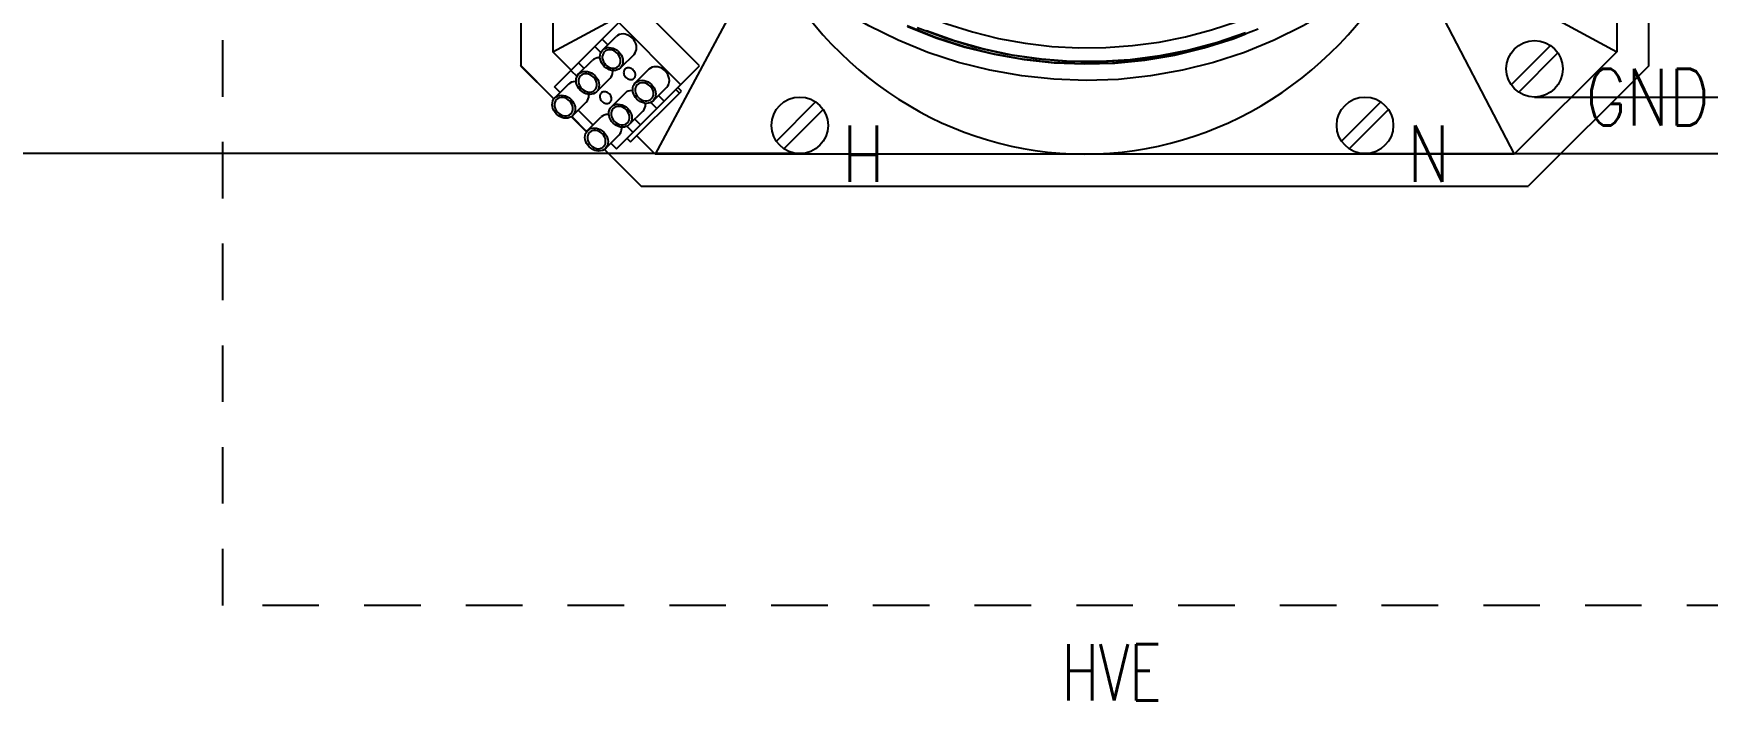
# Model space of a CAD drawing. Header units: inches. Extents: x 0 to 34.2, y 0 to 22.
# Drawn here: x 5.993 to 9.695, y 11.062 to 12.537 of the extents above; entities that cross this region are included whole.
import ezdxf
from ezdxf.enums import TextEntityAlignment as Align

# ---------------------------------------------------------------- set-up
doc = ezdxf.new("R2010")
doc.units = ezdxf.units.IN
doc.header["$MEASUREMENT"] = 0
doc.linetypes.add('HIDDEN2', pattern=[0.1875, 0.125, -0.0625])
for name, color, linetype in [('GRN_14AWG', 3, 'Continuous'), ('LOC', 8, 'Continuous'), ('LOCBOX', 3, 'HIDDEN2'), ('RED_16AWG', 1, 'Continuous'), ('SYMS', 7, 'Continuous'), ('TERMS', 3, 'Continuous'), ('WHT_16AWG', 7, 'Continuous')]:
    doc.layers.add(name, color=color, linetype=linetype)
doc.styles.add('WD', font='romans.shx', dxfattribs={"height": 0.185})

# ---------------------------------------------------------------- blocks, each defined once
blk = doc.blocks.new('HDV1_PROG_PORT')
at = {"style": 'WD', "width": 0.7}
for tag, p in [('INST', (1.0625, 2.2321)), ('LOC', (1.0625, 2.0625)), ('DESC1', (1.0625, 1.9062)), ('DESC2', (1.0625, 1.75)), ('DESC3', (1.0625, 1.6021)), ('XREF', (1.0625, -0.4375))]:
    blk.add_attdef(tag, text='', height=0.125, dxfattribs=at).set_placement(p, align=Align.CENTER)
at = {"style": 'WD'}
blk.add_attdef('TAG1', text='', height=0.125, dxfattribs=at).set_placement((1.0625, 1.4375), align=Align.CENTER)
at = {"style": 'WD', "width": 0.8}
for tag, p in [('TERM03', (1.375, 0.5625)), ('TERM01', (1.25, 0.3125)), ('TERM02', (1.5, 0.3125))]:
    blk.add_attdef(tag, text='', height=0.125, dxfattribs=at).set_placement(p, align=Align.MIDDLE_LEFT)
at = {"style": 'WD'}
for tag, p, height, flags in [('X0TERM03', (1.3125, 0.5625), 0.005, 1), ('X0TERM01', (1.1875, 0.3125), 0.005, 1), ('X0TERM02', (1.4375, 0.3125), 0.005, 1), ('FAMILY', (1.4547, -0.0977), 0.01, 9)]:
    blk.add_attdef(tag, p, '', height=height, dxfattribs=dict(at, flags=flags))
at = {"style": 'WD', "flags": 9}
for tag, p in [('CAT', (1.4797, -0.1418)), ('ASSYCODE', (1.48, -0.1786)), ('MFG', (1.4778, -0.1613))]:
    blk.add_attdef(tag, text='', height=0.01, dxfattribs=at).set_placement(p, align=Align.CENTER)
blk = doc.blocks.new('HDV1_FAN_001')
at = {"color": 7, "linetype": 'Continuous'}
for p, q in [((0.8817, 2.7422), (0.8085, 2.669)), ((0.8088, 2.6687), (0.882, 2.7419)), ((0.8817, 2.7422), (0.882, 2.7419)), ((2.8435, 2.7419), (0.882, 2.7419)), ((0.8721, 2.6304), (0.9128, 2.6711)), ((2.8126, 2.6711), (0.9128, 2.6711)), ((0.9128, 2.6711), (1.0067, 2.4958)), ((0.769, 2.6296), (0.7359, 2.5965)), ((0.7363, 2.5962), (0.7693, 2.6292)), ((0.6965, 2.557), (0.6152, 2.4758)), ((0.6155, 2.4755), (0.6968, 2.5567)), ((0.6863, 2.4446), (0.727, 2.4853)), ((0.7213, 2.5072), (0.7133, 2.4991)), ((0.7133, 2.4991), (0.8259, 2.3864)), ((0.6152, 2.4758), (0.615, 0.5143)), ((0.6155, 2.4755), (0.6152, 2.4758)), ((0.6155, 2.4755), (0.6153, 0.514)), ((0.6862, 0.5448), (0.6863, 2.4446)), ((1.1386, 2.2026), (0.6863, 2.4446)), ((0.8213, 2.3911), (0.8294, 2.3991)), ((0.8259, 2.3864), (0.834, 2.3945)), ((1.1385, 0.7808), (0.6862, 0.5448)), ((1.1547, 0.7645), (0.9127, 0.3183)), ((0.9127, 0.3183), (0.6862, 0.5448)), ((0.8818, 0.2475), (0.6153, 0.514)), ((2.8124, 0.3183), (0.9127, 0.3183)), ((0.8818, 0.2475), (2.8433, 0.2475))]:
    blk.add_line(p, q, dxfattribs=at)
at = {"color": 6, "linetype": 'Continuous'}
for p, q in [((0.8077, 2.6692), (0.8109, 2.6666)), ((0.841, 2.6365), (0.8109, 2.6666)), ((0.8229, 2.6546), (0.8354, 2.6671)), ((0.8354, 2.6671), (1.0188, 2.4837)), ((0.8435, 2.6333), (0.841, 2.6365)), ((0.8716, 2.6309), (0.8583, 2.6175)), ((0.7352, 2.5967), (0.7384, 2.5941)), ((0.7384, 2.5941), (0.7685, 2.564)), ((0.7503, 2.5821), (0.7834, 2.6152)), ((0.7714, 2.6271), (0.8015, 2.597)), ((0.8604, 2.6164), (0.8636, 2.6139)), ((0.8636, 2.6139), (0.8937, 2.5838)), ((0.8881, 2.6144), (0.8756, 2.6019)), ((0.729, 2.5245), (0.6989, 2.5546)), ((0.771, 2.5608), (0.7685, 2.564)), ((0.8542, 2.5443), (0.8241, 2.5744)), ((0.8963, 2.5806), (0.8937, 2.5838)), ((0.911, 2.5648), (0.9244, 2.5781)), ((0.9132, 2.5637), (0.9164, 2.5611)), ((0.9164, 2.5611), (0.9465, 2.531)), ((0.9283, 2.5491), (0.9408, 2.5616)), ((0.7108, 2.5426), (0.6984, 2.5302)), ((0.6984, 2.5302), (0.8818, 2.3467)), ((0.7879, 2.5439), (0.7911, 2.5414)), ((0.8212, 2.5112), (0.7911, 2.5414)), ((0.9771, 2.5254), (0.8401, 2.3884)), ((0.8693, 2.5385), (0.8713, 2.5387)), ((0.907, 2.4915), (0.8769, 2.5216)), ((0.949, 2.5278), (0.9465, 2.531)), ((0.7346, 2.4939), (0.748, 2.5072)), ((0.7511, 2.4774), (0.7636, 2.4899)), ((0.7516, 2.5019), (0.7817, 2.4718)), ((0.8238, 2.508), (0.8212, 2.5112)), ((0.8268, 2.4942), (0.827, 2.4961)), ((0.8406, 2.4912), (0.8438, 2.4886)), ((0.874, 2.4585), (0.8438, 2.4886)), ((0.8818, 2.3467), (1.0188, 2.4837)), ((0.8007, 2.4545), (0.7874, 2.4411)), ((0.8044, 2.4491), (0.8345, 2.419)), ((0.8765, 2.4553), (0.874, 2.4585)), ((0.8038, 2.4247), (0.8163, 2.4371))]:
    blk.add_line(p, q, dxfattribs=at)
for p, q in [((0.6983, 2.1601), (0.7851, 2.0733)), ((0.7149, 2.1767), (0.8017, 2.0899)), ((0.7149, 0.9267), (0.8017, 0.8399)), ((0.6983, 0.9101), (0.7851, 0.8233)), ((0.8233, 0.5351), (0.9101, 0.4483)), ((0.8399, 0.5517), (0.9267, 0.4649))]:
    blk.add_line(p, q)
for points in [[(0.7714, 2.6271), (0.7689, 2.6303), (0.767, 2.6339), (0.766, 2.6379), (0.7656, 2.6422), (0.7661, 2.6465), (0.7672, 2.6509), (0.7692, 2.6552), (0.7717, 2.6593), (0.7749, 2.6629), (0.7786, 2.6661), (0.7826, 2.6687), (0.7869, 2.6707), (0.7913, 2.6719), (0.7957, 2.6724), (0.8, 2.6721), (0.8041, 2.671), (0.8077, 2.6692)], [(0.8069, 2.6626), (0.8039, 2.6648), (0.8007, 2.6663), (0.797, 2.6671), (0.7932, 2.6671), (0.7892, 2.6663), (0.7853, 2.6648), (0.7817, 2.6626), (0.7783, 2.6598), (0.7755, 2.6565), (0.7733, 2.6528), (0.7718, 2.649), (0.7709, 2.645), (0.7709, 2.6411), (0.7717, 2.6374), (0.7732, 2.6341), (0.7754, 2.6312)], [(0.8109, 2.6666), (0.8134, 2.6634), (0.8152, 2.6599), (0.8163, 2.6559)], [(0.7754, 2.6312), (0.7783, 2.6289), (0.7816, 2.6274)], [(0.7816, 2.6274), (0.7852, 2.6267), (0.7891, 2.6267), (0.7931, 2.6275), (0.7969, 2.629), (0.8006, 2.6312), (0.8039, 2.634), (0.8067, 2.6373), (0.809, 2.6409), (0.8105, 2.6448), (0.8113, 2.6488), (0.8113, 2.6527), (0.8106, 2.6564)], [(0.8163, 2.6559), (0.8166, 2.6516), (0.8162, 2.6472), (0.815, 2.6428), (0.8131, 2.6385), (0.8105, 2.6345), (0.8074, 2.6308), (0.8037, 2.6276), (0.7997, 2.625), (0.7954, 2.6231), (0.791, 2.6218), (0.7866, 2.6214), (0.7822, 2.6217)], [(0.8106, 2.6564), (0.8091, 2.6597), (0.8069, 2.6626)], [(0.8465, 2.6194), (0.8468, 2.6213), (0.8464, 2.6257), (0.8454, 2.6297), (0.8435, 2.6333)], [(0.6989, 2.5546), (0.6963, 2.5578), (0.6945, 2.5614), (0.6934, 2.5654), (0.6931, 2.5697), (0.6935, 2.574), (0.6947, 2.5784), (0.6966, 2.5827), (0.6992, 2.5868), (0.7024, 2.5904), (0.706, 2.5936), (0.7101, 2.5962), (0.7144, 2.5982), (0.7188, 2.5994), (0.7232, 2.5999), (0.7275, 2.5995), (0.7316, 2.5985), (0.7352, 2.5967)], [(0.7343, 2.5901), (0.7314, 2.5923), (0.7282, 2.5938), (0.7245, 2.5946), (0.7206, 2.5946), (0.7167, 2.5938), (0.7128, 2.5923), (0.7091, 2.5901), (0.7058, 2.5873), (0.703, 2.584), (0.7008, 2.5803), (0.6992, 2.5764), (0.6984, 2.5725), (0.6984, 2.5686), (0.6992, 2.5648), (0.7006, 2.5616), (0.7029, 2.5586)], [(0.7384, 2.5941), (0.7409, 2.5909), (0.7427, 2.5874), (0.7438, 2.5833)], [(0.7822, 2.6217), (0.7782, 2.6228), (0.7746, 2.6246), (0.7714, 2.6271)], [(0.8015, 2.597), (0.8047, 2.5945), (0.8083, 2.5927)], [(0.8083, 2.5927), (0.8123, 2.5916), (0.8165, 2.5913), (0.8186, 2.5915)], [(0.8241, 2.5744), (0.8216, 2.5776), (0.8198, 2.5811), (0.8187, 2.5852), (0.8184, 2.5894), (0.8188, 2.5938), (0.82, 2.5982), (0.8219, 2.6025), (0.8245, 2.6065), (0.8277, 2.6102), (0.8313, 2.6134), (0.8353, 2.616), (0.8396, 2.6179), (0.844, 2.6192), (0.8485, 2.6196), (0.8528, 2.6193), (0.8568, 2.6182), (0.8604, 2.6164)], [(0.8596, 2.6098), (0.8567, 2.6121), (0.8534, 2.6136), (0.8498, 2.6143), (0.8459, 2.6143), (0.842, 2.6136), (0.8381, 2.6121), (0.8344, 2.6098), (0.8311, 2.6071), (0.8283, 2.6037), (0.826, 2.6001), (0.8245, 2.5962), (0.8237, 2.5922), (0.8237, 2.5883), (0.8244, 2.5846), (0.8259, 2.5813), (0.8282, 2.5784)], [(0.8343, 2.5747), (0.838, 2.5739), (0.8419, 2.5739), (0.8458, 2.5747), (0.8497, 2.5762), (0.8533, 2.5784), (0.8567, 2.5812), (0.8595, 2.5845), (0.8617, 2.5882), (0.8633, 2.5921), (0.8641, 2.596), (0.8641, 2.5999), (0.8633, 2.6037)], [(0.8691, 2.6031), (0.8694, 2.5988), (0.8689, 2.5945), (0.8678, 2.5901), (0.8658, 2.5858), (0.8633, 2.5817), (0.8601, 2.5781), (0.8565, 2.5749), (0.8524, 2.5723), (0.8481, 2.5703), (0.8437, 2.5691), (0.8393, 2.5686), (0.835, 2.569)], [(0.8633, 2.6037), (0.8618, 2.6069), (0.8596, 2.6098)], [(0.8636, 2.6139), (0.8662, 2.6107), (0.868, 2.6071), (0.8691, 2.6031)], [(0.7097, 2.5492), (0.7057, 2.5503), (0.7021, 2.5521), (0.6989, 2.5546)], [(0.7029, 2.5586), (0.7058, 2.5564), (0.7091, 2.5549)], [(0.7091, 2.5549), (0.7127, 2.5542), (0.7166, 2.5542), (0.7205, 2.5549), (0.7244, 2.5564), (0.7281, 2.5586), (0.7314, 2.5614), (0.7342, 2.5647), (0.7365, 2.5684), (0.738, 2.5723), (0.7388, 2.5763), (0.7388, 2.5802), (0.7381, 2.5839)], [(0.7438, 2.5833), (0.7441, 2.5791), (0.7437, 2.5747), (0.7425, 2.5703), (0.7406, 2.566), (0.738, 2.562), (0.7348, 2.5583), (0.7312, 2.5551), (0.7271, 2.5525), (0.7229, 2.5505), (0.7184, 2.5493), (0.714, 2.5489), (0.7097, 2.5492)], [(0.7381, 2.5839), (0.7366, 2.5872), (0.7343, 2.5901)], [(0.774, 2.5469), (0.7742, 2.5488), (0.7739, 2.5531), (0.7728, 2.5572), (0.771, 2.5608)], [(0.8145, 2.5671), (0.812, 2.567), (0.8097, 2.5664), (0.8073, 2.5655), (0.8051, 2.5641), (0.8031, 2.5624), (0.8014, 2.5604), (0.8, 2.5582), (0.799, 2.5558), (0.7985, 2.5535), (0.7984, 2.551)], [(0.8082, 2.5411), (0.8107, 2.5413), (0.8131, 2.5418), (0.8154, 2.5428), (0.8176, 2.5442), (0.8196, 2.5459), (0.8213, 2.5479), (0.8227, 2.5501), (0.8237, 2.5524), (0.8242, 2.5548), (0.8244, 2.5572)], [(0.8214, 2.5642), (0.8205, 2.565), (0.8194, 2.5657), (0.8183, 2.5663), (0.8171, 2.5667), (0.8158, 2.567), (0.8145, 2.5671)], [(0.8244, 2.5572), (0.8242, 2.5586), (0.8239, 2.5599), (0.8235, 2.5611), (0.823, 2.5622), (0.8223, 2.5633), (0.8214, 2.5642)], [(0.835, 2.569), (0.8309, 2.57), (0.8273, 2.5718), (0.8241, 2.5744)], [(0.8282, 2.5784), (0.8311, 2.5762), (0.8343, 2.5747)], [(0.8769, 2.5216), (0.8743, 2.5248), (0.8725, 2.5284), (0.8715, 2.5324), (0.8711, 2.5367), (0.8716, 2.541), (0.8727, 2.5454), (0.8747, 2.5497), (0.8772, 2.5538), (0.8804, 2.5575), (0.8841, 2.5607), (0.8881, 2.5632), (0.8924, 2.5652), (0.8968, 2.5664), (0.9012, 2.5669), (0.9055, 2.5666), (0.9096, 2.5655), (0.9132, 2.5637)], [(0.9123, 2.5571), (0.9094, 2.5593), (0.9062, 2.5608), (0.9025, 2.5616), (0.8986, 2.5616), (0.8947, 2.5608), (0.8908, 2.5593), (0.8872, 2.5571), (0.8838, 2.5543), (0.881, 2.551), (0.8788, 2.5473), (0.8772, 2.5435), (0.8764, 2.5395), (0.8764, 2.5356), (0.8772, 2.5319), (0.8787, 2.5286), (0.8809, 2.5257)], [(0.8993, 2.5667), (0.8995, 2.5686), (0.8992, 2.5729), (0.8981, 2.577), (0.8963, 2.5806)], [(0.9161, 2.5509), (0.9146, 2.5542), (0.9123, 2.5571)], [(0.9164, 2.5611), (0.9189, 2.5579), (0.9207, 2.5544), (0.9218, 2.5504)], [(0.729, 2.5245), (0.7322, 2.522), (0.7357, 2.5202)], [(0.7357, 2.5202), (0.7397, 2.5191), (0.744, 2.5187), (0.7461, 2.5189)], [(0.7516, 2.5019), (0.7491, 2.5051), (0.7473, 2.5086), (0.7462, 2.5126), (0.7458, 2.5169), (0.7463, 2.5213), (0.7475, 2.5257), (0.7494, 2.5299), (0.752, 2.534), (0.7551, 2.5377), (0.7588, 2.5409), (0.7628, 2.5435), (0.7671, 2.5454), (0.7715, 2.5466), (0.7759, 2.5471), (0.7802, 2.5468), (0.7843, 2.5457), (0.7879, 2.5439)], [(0.7871, 2.5373), (0.7842, 2.5396), (0.7809, 2.5411), (0.7772, 2.5418), (0.7734, 2.5418), (0.7694, 2.541), (0.7656, 2.5395), (0.7619, 2.5373), (0.7586, 2.5345), (0.7557, 2.5312), (0.7535, 2.5276), (0.752, 2.5237), (0.7512, 2.5197), (0.7511, 2.5158), (0.7519, 2.5121), (0.7534, 2.5088), (0.7556, 2.5059)], [(0.7618, 2.5022), (0.7655, 2.5014), (0.7693, 2.5014), (0.7733, 2.5022), (0.7772, 2.5037), (0.7808, 2.5059), (0.7842, 2.5087), (0.787, 2.512), (0.7892, 2.5157), (0.7907, 2.5195), (0.7915, 2.5235), (0.7916, 2.5274), (0.7908, 2.5311)], [(0.7965, 2.5306), (0.7969, 2.5263), (0.7964, 2.522), (0.7952, 2.5176), (0.7933, 2.5133), (0.7908, 2.5092), (0.7876, 2.5055), (0.7839, 2.5023), (0.7799, 2.4998), (0.7756, 2.4978), (0.7712, 2.4966), (0.7668, 2.4961), (0.7625, 2.4964)], [(0.7908, 2.5311), (0.7893, 2.5344), (0.7871, 2.5373)], [(0.7911, 2.5414), (0.7936, 2.5382), (0.7954, 2.5346), (0.7965, 2.5306)], [(0.7984, 2.551), (0.7985, 2.5497), (0.7988, 2.5484), (0.7992, 2.5472), (0.7998, 2.546), (0.8005, 2.545), (0.8013, 2.5441)], [(0.8013, 2.5441), (0.8022, 2.5432), (0.8033, 2.5425), (0.8044, 2.542), (0.8056, 2.5415), (0.8069, 2.5413), (0.8082, 2.5411)], [(0.8542, 2.5443), (0.8574, 2.5417), (0.861, 2.5399)], [(0.861, 2.5399), (0.865, 2.5388), (0.8693, 2.5385)], [(0.8877, 2.5162), (0.8837, 2.5173), (0.8801, 2.5191), (0.8769, 2.5216)], [(0.8809, 2.5257), (0.8838, 2.5234), (0.8871, 2.5219)], [(0.8871, 2.5219), (0.8907, 2.5212), (0.8946, 2.5212), (0.8985, 2.522), (0.9024, 2.5235), (0.9061, 2.5257), (0.9094, 2.5285), (0.9122, 2.5318), (0.9145, 2.5354), (0.916, 2.5393), (0.9168, 2.5433), (0.9168, 2.5472), (0.9161, 2.5509)], [(0.9218, 2.5504), (0.9221, 2.5461), (0.9217, 2.5417), (0.9205, 2.5373), (0.9186, 2.5331), (0.916, 2.529), (0.9129, 2.5253), (0.9092, 2.5221), (0.9052, 2.5195), (0.9009, 2.5176), (0.8965, 2.5164), (0.892, 2.5159), (0.8877, 2.5162)], [(0.9351, 2.4893), (0.9391, 2.4919), (0.9428, 2.495), (0.946, 2.4987), (0.9486, 2.5027), (0.9505, 2.507), (0.9518, 2.5114), (0.9522, 2.5158), (0.9519, 2.5202), (0.9508, 2.5242), (0.949, 2.5278)], [(0.7625, 2.4964), (0.7584, 2.4975), (0.7548, 2.4993), (0.7516, 2.5019)], [(0.7556, 2.5059), (0.7585, 2.5037), (0.7618, 2.5022)], [(0.8044, 2.4491), (0.8018, 2.4523), (0.8, 2.4559), (0.7989, 2.4599), (0.7986, 2.4642), (0.799, 2.4685), (0.8002, 2.4729), (0.8021, 2.4772), (0.8047, 2.4813), (0.8079, 2.4849), (0.8115, 2.4881), (0.8156, 2.4907), (0.8199, 2.4927), (0.8243, 2.4939), (0.8287, 2.4944), (0.833, 2.494), (0.8371, 2.493), (0.8406, 2.4912)], [(0.8398, 2.4846), (0.8369, 2.4868), (0.8337, 2.4883), (0.83, 2.4891), (0.8261, 2.4891), (0.8222, 2.4883), (0.8183, 2.4868), (0.8146, 2.4846), (0.8113, 2.4818), (0.8085, 2.4785), (0.8063, 2.4748), (0.8047, 2.4709), (0.8039, 2.467), (0.8039, 2.4631), (0.8046, 2.4593), (0.8061, 2.4561), (0.8084, 2.4532)], [(0.827, 2.4961), (0.8266, 2.5004), (0.8256, 2.5045), (0.8238, 2.508)], [(0.8436, 2.4784), (0.8421, 2.4817), (0.8398, 2.4846)], [(0.8438, 2.4886), (0.8464, 2.4854), (0.8482, 2.4819), (0.8493, 2.4778)], [(0.8672, 2.5144), (0.8648, 2.5143), (0.8624, 2.5137), (0.8601, 2.5127), (0.8578, 2.5113), (0.8559, 2.5096), (0.8542, 2.5076), (0.8528, 2.5054), (0.8518, 2.5031), (0.8512, 2.5007), (0.8511, 2.4983)], [(0.8511, 2.4983), (0.8512, 2.4969), (0.8515, 2.4957), (0.8519, 2.4944), (0.8525, 2.4933), (0.8532, 2.4923), (0.854, 2.4913)], [(0.854, 2.4913), (0.855, 2.4905), (0.856, 2.4898), (0.8572, 2.4892), (0.8584, 2.4888), (0.8596, 2.4885), (0.861, 2.4884)], [(0.861, 2.4884), (0.8634, 2.4885), (0.8658, 2.4891), (0.8681, 2.4901), (0.8704, 2.4914), (0.8723, 2.4931), (0.8741, 2.4951), (0.8754, 2.4973), (0.8764, 2.4997), (0.877, 2.5021), (0.8771, 2.5045)], [(0.8742, 2.5115), (0.8732, 2.5123), (0.8722, 2.513), (0.8711, 2.5135), (0.8698, 2.514), (0.8686, 2.5143), (0.8672, 2.5144)], [(0.8771, 2.5045), (0.877, 2.5058), (0.8767, 2.5071), (0.8763, 2.5083), (0.8757, 2.5095), (0.875, 2.5105), (0.8742, 2.5115)], [(0.907, 2.4915), (0.9102, 2.489), (0.9137, 2.4872)], [(0.9137, 2.4872), (0.9178, 2.4861), (0.922, 2.4858)], [(0.922, 2.4858), (0.9264, 2.4862), (0.9308, 2.4874), (0.9351, 2.4893)], [(0.7817, 2.4718), (0.7849, 2.4692), (0.7885, 2.4674)], [(0.7885, 2.4674), (0.7925, 2.4663), (0.7968, 2.466), (0.7988, 2.4662)], [(0.8152, 2.4437), (0.8111, 2.4448), (0.8076, 2.4466), (0.8044, 2.4491)], [(0.8084, 2.4532), (0.8113, 2.4509), (0.8145, 2.4494)], [(0.8145, 2.4494), (0.8182, 2.4487), (0.8221, 2.4487), (0.826, 2.4494), (0.8299, 2.4509), (0.8336, 2.4532), (0.8369, 2.4559), (0.8397, 2.4593), (0.8419, 2.4629), (0.8435, 2.4668), (0.8443, 2.4708), (0.8443, 2.4747), (0.8436, 2.4784)], [(0.8493, 2.4778), (0.8496, 2.4736), (0.8492, 2.4692), (0.848, 2.4648), (0.8461, 2.4605), (0.8435, 2.4565), (0.8403, 2.4528), (0.8367, 2.4496), (0.8326, 2.447), (0.8283, 2.4451), (0.8239, 2.4438), (0.8195, 2.4434), (0.8152, 2.4437)], [(0.8761, 2.4302), (0.878, 2.4345), (0.8792, 2.4389), (0.8797, 2.4433)], [(0.8797, 2.4433), (0.8794, 2.4476), (0.8783, 2.4517), (0.8765, 2.4553)], [(0.8345, 2.419), (0.8377, 2.4165), (0.8412, 2.4147)], [(0.8412, 2.4147), (0.8452, 2.4136), (0.8495, 2.4132), (0.8539, 2.4137), (0.8582, 2.4149), (0.8625, 2.4168), (0.8666, 2.4194), (0.8703, 2.4225), (0.8735, 2.4262), (0.8761, 2.4302)]]:
    blk.add_lwpolyline(points, dxfattribs=at)
at = {"color": 7, "linetype": 'Continuous'}
for points in [[(0.9688, 1.8864), (0.9438, 1.8241), (0.9232, 1.7602), (0.9071, 1.695), (0.8954, 1.6289), (0.8883, 1.5621), (0.8857, 1.4951), (0.8877, 1.4282), (0.8943, 1.3617), (0.9055, 1.2957), (0.9211, 1.2305), (0.9412, 1.1665), (0.9521, 1.1385)], [(0.9627, 1.1112), (0.939, 1.1734), (0.9196, 1.2371), (0.9045, 1.3018), (0.8939, 1.3673), (0.8877, 1.4334), (0.8861, 1.5), (0.8889, 1.5666), (0.8963, 1.6328), (0.9081, 1.6983), (0.9244, 1.7629), (0.945, 1.8261), (0.9698, 1.8878)], [(0.9665, 1.8652), (0.9425, 1.8019), (0.923, 1.7371), (0.908, 1.6712), (0.8976, 1.6046), (0.8918, 1.5374), (0.8906, 1.4699), (0.8941, 1.4025), (0.9023, 1.3354), (0.915, 1.2689), (0.9323, 1.2036), (0.9541, 1.1393)], [(0.9544, 1.139), (0.9332, 1.2013), (0.9162, 1.2646), (0.9035, 1.329), (0.8951, 1.3941), (0.8911, 1.4596), (0.8915, 1.5252), (0.8963, 1.5906), (0.9055, 1.6555), (0.919, 1.7198), (0.9367, 1.7831), (0.9587, 1.845)], [(1.1385, 0.7814), (1.0902, 0.8345), (1.046, 0.8905), (1.0058, 0.9497), (0.9698, 1.0114), (0.9383, 1.0756), (0.9113, 1.1418), (0.8891, 1.2097), (0.8717, 1.2789), (0.8593, 1.3493), (0.8517, 1.4203), (0.8492, 1.4917), (0.8518, 1.563), (0.8593, 1.634), (0.8718, 1.7044), (0.8892, 1.7737), (0.9114, 1.8416), (0.9383, 1.9077), (0.9699, 1.9719), (1.0058, 2.0336), (1.0461, 2.0928), (1.0903, 2.1488), (1.1386, 2.2019)], [(1.0803, 2.0125), (1.0488, 1.9618), (1.0206, 1.9094), (0.9958, 1.8552), (0.9744, 1.7997), (0.9565, 1.7429), (0.9423, 1.6851), (0.9317, 1.6265), (0.9247, 1.5674), (0.9215, 1.5079), (0.922, 1.4484), (0.9263, 1.3891), (0.9342, 1.3301), (0.9459, 1.2717), (0.9612, 1.2141), (0.98, 1.1576), (1.0024, 1.1024), (1.0282, 1.0488), (1.0574, 0.9967)]]:
    blk.add_lwpolyline(points, dxfattribs=at)
for centre in [(0.75, 2.125), (0.75, 0.875), (0.875, 0.5)]:
    blk.add_circle(centre, 0.0625)
blk.add_ellipse((1.5597, 1.4888), major_axis=(0.8726, -0.0421), ratio=0.927837, start_param=2.118646, end_param=4.253973, dxfattribs=at)
at = {"style": 'WD', "width": 0.7}
for tag, p in [('LOC', (1.875, 3.0625)), ('XREF', (3.4104, 2.0312)), ('INST', (3.3958, 1.875))]:
    blk.add_attdef(tag, text='', height=0.125, dxfattribs=at).set_placement(p, align=Align.CENTER)
at = {"style": 'WD'}
blk.add_attdef('TAG1', text='', height=0.125, dxfattribs=at).set_placement((1.875, 2.875), align=Align.CENTER)
for tag, p, flags in [('FAMILY', (3.2047, 2.4023), 9), ('X4TERM01', (0.6875, 2.125), 1), ('X4TERM02', (0.6875, 0.875), 1), ('X4TERM03', (0.8125, 0.5), 1)]:
    blk.add_attdef(tag, p, '', height=0.01, dxfattribs=dict(at, flags=flags))
at = {"style": 'WD', "flags": 9}
for tag, p in [('MFG', (3.2278, 2.3387)), ('CAT', (3.2297, 2.3582)), ('ASSYCODE', (3.23, 2.3214))]:
    blk.add_attdef(tag, text='', height=0.01, dxfattribs=at).set_placement(p, align=Align.CENTER)
at = {"style": 'WD', "width": 0.8}
for tag, p in [('TERM01', (0.625, 2.0312)), ('TERM02', (0.625, 0.7812))]:
    blk.add_attdef(tag, text='', height=0.125, dxfattribs=at).set_placement(p, align=Align.TOP_RIGHT)
at = {"style": 'WD', "width": 0.7}
for tag, p in [('DESC1', (3.25, 1.1562)), ('DESC2', (3.25, 1)), ('DESC3', (3.25, 0.8521))]:
    blk.add_attdef(tag, p, '', height=0.125, dxfattribs=at)
at = {"style": 'WD', "width": 0.8}
blk.add_attdef('TERM03', text='', height=0.125, dxfattribs=at).set_placement((0.875, 0.25), align=Align.TOP_CENTER)

msp = doc.modelspace()

# ---------------------------------------------------------------- linework, layer by layer
at = {"layer": 'GRN_14AWG'}
msp.add_line((9.3125, 12.3966), (10, 12.3966), dxfattribs=at)
at = {"layer": 'LOCBOX'}
msp.add_lwpolyline([(6.4118, 15.2099), (11.3493, 15.2099), (11.3493, 11.2724), (6.4118, 11.2724)], close=True, dxfattribs=at)
at = {"layer": 'RED_16AWG'}
msp.add_line((7.6875, 12.2716), (4.5625, 12.2716), dxfattribs=at)
at = {"layer": 'WHT_16AWG'}
msp.add_line((8.9375, 12.2716), (9.95, 12.2716), dxfattribs=at)

# ---------------------------------------------------------------- block references
at = {"layer": 'SYMS'}
ref = msp.add_blockref('HDV1_FAN_001', (9.8125, 11.5841), dxfattribs=dict(at, rotation=90))
ref.add_attrib('TERM01', 'H', dxfattribs={"layer": 'TERMS', "height": 0.125, "rotation": 180, "style": 'WD', "width": 0.8}).set_placement((7.7812, 12.2091), align=Align.TOP_RIGHT)
ref.add_attrib('TERM02', 'N', dxfattribs={"layer": 'TERMS', "height": 0.125, "rotation": 180, "style": 'WD', "width": 0.8}).set_placement((9.0312, 12.2091), align=Align.TOP_RIGHT)
ref.add_attrib('TERM03', 'GND', dxfattribs={"layer": 'TERMS', "height": 0.125, "style": 'WD', "width": 0.8}).set_placement((9.5625, 12.4591), align=Align.TOP_CENTER)
ref = msp.add_blockref('HDV1_PROG_PORT', (7.3125, 9.25), dxfattribs=at)
ref.add_attrib('LOC', 'HVE', dxfattribs={"layer": 'LOC', "height": 0.125, "style": 'WD', "width": 0.7}).set_placement((8.3773, 11.0619), align=Align.CENTER)

doc.saveas('drawing.dxf')
